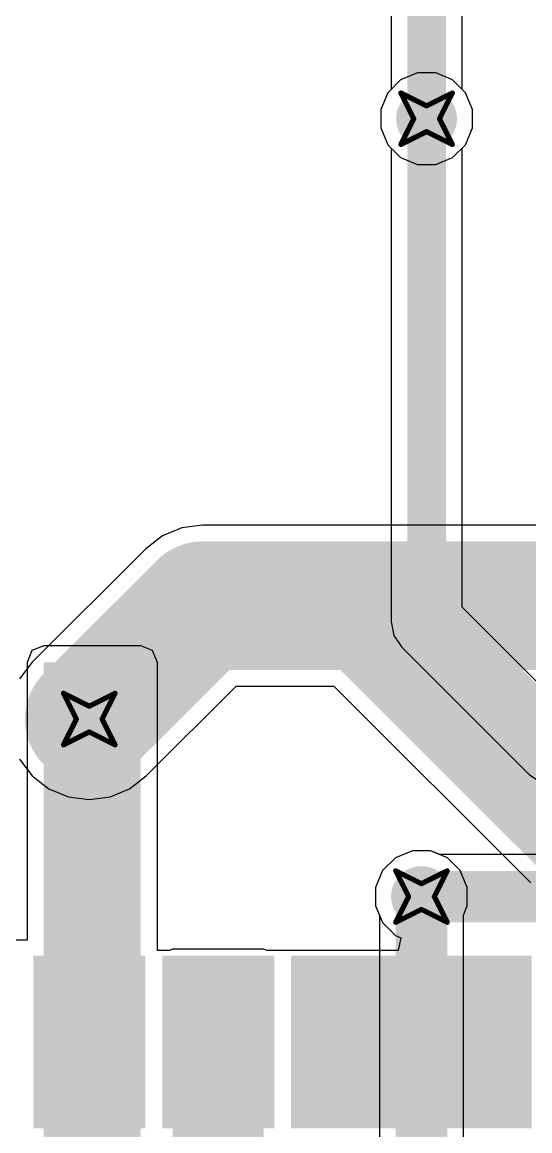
# Model space of a CAD drawing. Header units: inches. Extents: x -5 to 426, y -53 to 116.
# Drawn here: x 6.46 to 11.46, y -28.98 to -18.04 of the extents above; entities that cross this region are included whole.
import ezdxf

# ---------------------------------------------------------------- set-up
doc = ezdxf.new("R2010")
doc.units = ezdxf.units.IN
for name, color, linetype in [('Board Outline', 216, 'Continuous'), ('Bottom Layer', 5, 'Continuous'), ('Drill Drawing', 1, 'Continuous'), ('Top Layer', 1, 'Continuous'), ('Top Paste', 8, 'Continuous'), ('Top Solder', 216, 'Continuous'), ('Via Holes', 16, 'Continuous')]:
    doc.layers.add(name, color=color, linetype=linetype)

# ---------------------------------------------------------------- blocks, each defined once
blk = doc.blocks.new('38_SMD_M______23')
at = {"layer": 'Top Layer'}
for points in [[(-9.5, 8.06), (-8, 8.06), (-8, 7.16), (-9.5, 7.16)], [(-9.5, 6.79), (-8, 6.79), (-8, 5.89), (-9.5, 5.89)], [(-9.5, 5.52), (-8, 5.52), (-8, 4.62), (-9.5, 4.62)], [(-9.5, 4.25), (-8, 4.25), (-8, 3.35), (-9.5, 3.35)]]:
    blk.add_hatch(color=1, dxfattribs=at).paths.add_polyline_path(points)
at = {"layer": 'Top Paste'}
for points in [[(-9.5, 8.06), (-8, 8.06), (-8, 7.16), (-9.5, 7.16)], [(-9.5, 6.79), (-8, 6.79), (-8, 5.89), (-9.5, 5.89)], [(-9.5, 5.52), (-8, 5.52), (-8, 4.62), (-9.5, 4.62)], [(-9.5, 4.25), (-8, 4.25), (-8, 3.35), (-9.5, 3.35)]]:
    blk.add_hatch(color=8, dxfattribs=at).paths.add_polyline_path(points)
at = {"layer": 'Top Solder'}
for points in [[(-9.602, 8.162), (-7.898, 8.162), (-7.898, 7.058), (-9.602, 7.058)], [(-9.602, 6.892), (-7.898, 6.892), (-7.898, 5.788), (-9.602, 5.788)], [(-9.602, 5.622), (-7.898, 5.622), (-7.898, 4.518), (-9.602, 4.518)], [(-9.602, 4.352), (-7.898, 4.352), (-7.898, 3.248), (-9.602, 3.248)]]:
    blk.add_hatch(color=216, dxfattribs=at).paths.add_polyline_path(points)

msp = doc.modelspace()

# ---------------------------------------------------------------- hatches: boundary and pattern name
at = {"layer": 'Bottom Layer'}
h = msp.add_hatch(color=5, dxfattribs=at)
edge = h.paths.add_edge_path()
edge.add_arc((10.446, -18.994), 0.3, 0, 360)
h = msp.add_hatch(color=5, dxfattribs=at)
edge = h.paths.add_edge_path()
edge.add_arc((7.119, -24.919), 0.3, 0, 360)
h = msp.add_hatch(color=5, dxfattribs=at)
edge = h.paths.add_edge_path()
edge.add_arc((10.396, -26.671), 0.3, 0, 360)
at = {"layer": 'Top Layer'}
h = msp.add_hatch(color=1, dxfattribs=at)
edge = h.paths.add_edge_path()
edge.add_arc((10.446, -18.994), 0.3, 0, 360)
for points in [[(6.671, -31.37), (7.627, -31.37), (7.627, -24.36), (6.671, -24.36)], [(7.941, -29.783), (8.841, -29.783), (8.841, -27.356), (7.941, -27.356)]]:
    msp.add_hatch(color=1, dxfattribs=at).paths.add_polyline_path(points)
h = msp.add_hatch(color=1, dxfattribs=at)
edge = h.paths.add_edge_path()
edge.add_arc((7.119, -24.919), 0.3, 0, 360)
h = msp.add_hatch(color=1, dxfattribs=at)
edge = h.paths.add_edge_path()
edge.add_arc((10.396, -26.671), 0.3, 0, 360)
at = {"layer": 'Via Holes'}
h = msp.add_hatch(color=7, dxfattribs=at)
edge = h.paths.add_edge_path()
edge.add_arc((10.446, -18.994), 0.15, 0, 360)
h = msp.add_hatch(color=7, dxfattribs=at)
edge = h.paths.add_edge_path()
edge.add_arc((7.119, -24.919), 0.15, 0, 360)
h = msp.add_hatch(color=7, dxfattribs=at)
edge = h.paths.add_edge_path()
edge.add_arc((10.396, -26.671), 0.15, 0, 360)

# ---------------------------------------------------------------- linework, layer by layer
at = {"layer": 'Board Outline'}
msp.add_lwpolyline([(49.772, 6.348, 0.254, 0.254, -1.144567), (-0.298, -38.441, 0.254, 0.254, 0)], format="xyseb", dxfattribs=at)
at = {"layer": 'Bottom Layer'}
for p, q in [((10.097, -15.005), (10.097, -18.704)), ((10.796, -18.704), (10.796, -15.005)), ((10.097, -18.704), (10.063, -18.738)), ((10.83, -18.738), (10.796, -18.704)), ((10.063, -18.738), (9.994, -18.904)), ((10.899, -18.904), (10.83, -18.738)), ((9.994, -18.904), (9.994, -19.084)), ((10.899, -19.084), (10.899, -18.904)), ((9.994, -19.084), (10.063, -19.25)), ((10.83, -19.25), (10.899, -19.084)), ((10.063, -19.25), (10.19, -19.377)), ((10.703, -19.377), (10.83, -19.25)), ((10.19, -19.377), (10.356, -19.446)), ((10.356, -19.446), (10.536, -19.446)), ((10.536, -19.446), (10.703, -19.377)), ((8.032, -23.033), (7.841, -23.112)), ((8.238, -23.006), (8.032, -23.033)), ((9.861, -23.006), (8.238, -23.006)), ((17.247, -23.006), (9.861, -23.006)), ((9.861, -23.006), (9.861, -23.006)), ((9.861, -23.006), (9.861, -23.006)), ((7.841, -23.112), (7.676, -23.238)), ((7.676, -23.238), (6.557, -24.357)), ((7.676, -23.238), (7.676, -23.238)), ((6.557, -24.357), (6.431, -24.521)), ((7.681, -25.48), (8.567, -24.594)), ((8.567, -24.594), (9.532, -24.594)), ((9.532, -24.594), (11.474, -26.536)), ((6.431, -25.316), (6.557, -25.48)), ((6.557, -25.48), (6.722, -25.606)), ((7.516, -25.606), (7.681, -25.48)), ((6.722, -25.606), (6.914, -25.686)), ((6.914, -25.686), (7.119, -25.713)), ((7.119, -25.713), (7.325, -25.686)), ((7.325, -25.686), (7.516, -25.606)), ((10.306, -26.219), (10.139, -26.288)), ((10.486, -26.219), (10.306, -26.219)), ((10.652, -26.288), (10.486, -26.219)), ((10.139, -26.288), (10.012, -26.415)), ((10.779, -26.415), (10.652, -26.288)), ((10.012, -26.415), (9.943, -26.581)), ((10.848, -26.581), (10.779, -26.415)), ((9.943, -26.581), (9.943, -26.761)), ((10.848, -26.761), (10.848, -26.581)), ((9.943, -26.761), (9.981, -26.853)), ((10.81, -26.853), (10.848, -26.761)), ((9.981, -26.853), (9.981, -34.221)), ((10.81, -34.049), (10.81, -26.853))]:
    msp.add_line(p, q, dxfattribs=at)
for points in [[(10.446, -18.994, 0.381, 0.381, 0), (10.446, -15.005, 0.381, 0.381, 0)], [(7.119, -24.919, 1.27, 1.27, 0), (8.238, -23.8, 1.27, 1.27, 0)], [(8.238, -23.8, 1.27, 1.27, 0), (9.861, -23.8, 1.27, 1.27, 0)], [(9.861, -23.8, 1.27, 1.27, 0), (17.247, -23.8, 1.27, 1.27, 0)], [(9.861, -23.8, 1.27, 1.27, 0), (12.268, -26.207, 1.27, 1.27, 0)], [(10.396, -34.221, 0.508, 0.508, 0), (10.396, -26.671, 0.508, 0.508, 0)]]:
    msp.add_lwpolyline(points, format="xyseb", dxfattribs=at)
for points in [[(10.351, -18.994, 0.191, 0.191, 1), (10.542, -18.994, 0.191, 0.191, 1)], [(7.92, -23.8, 0.635, 0.635, 1), (8.555, -23.8, 0.635, 0.635, 1)], [(7.92, -23.8, 0.635, 0.635, 1), (8.555, -23.8, 0.635, 0.635, 1)], [(9.543, -23.8, 0.635, 0.635, 1), (10.178, -23.8, 0.635, 0.635, 1)], [(9.543, -23.8, 0.635, 0.635, 1), (10.178, -23.8, 0.635, 0.635, 1)], [(9.543, -23.8, 0.635, 0.635, 1), (10.178, -23.8, 0.635, 0.635, 1)], [(6.802, -24.919, 0.635, 0.635, 1), (7.437, -24.919, 0.635, 0.635, 1)], [(10.269, -26.671, 0.254, 0.254, 1), (10.523, -26.671, 0.254, 0.254, 1)]]:
    msp.add_lwpolyline(points, format="xyseb", close=True, dxfattribs=at)
at = {"layer": 'Drill Drawing'}
for points in [[(10.192, -18.74, 0.0508, 0.0508, 0), (10.446, -18.867, 0.0508, 0.0508, 0)], [(10.192, -18.74, 0.0508, 0.0508, 0), (10.319, -18.994, 0.0508, 0.0508, 0)], [(10.446, -18.867, 0.0508, 0.0508, 0), (10.7, -18.74, 0.0508, 0.0508, 0)], [(10.573, -18.994, 0.0508, 0.0508, 0), (10.7, -18.74, 0.0508, 0.0508, 0)], [(10.192, -19.248, 0.0508, 0.0508, 0), (10.319, -18.994, 0.0508, 0.0508, 0)], [(10.573, -18.994, 0.0508, 0.0508, 0), (10.7, -19.248, 0.0508, 0.0508, 0)], [(10.192, -19.248, 0.0508, 0.0508, 0), (10.446, -19.121, 0.0508, 0.0508, 0)], [(10.446, -19.121, 0.0508, 0.0508, 0), (10.7, -19.248, 0.0508, 0.0508, 0)], [(6.865, -24.665, 0.0508, 0.0508, 0), (7.119, -24.792, 0.0508, 0.0508, 0)], [(6.865, -24.665, 0.0508, 0.0508, 0), (6.992, -24.919, 0.0508, 0.0508, 0)], [(7.119, -24.792, 0.0508, 0.0508, 0), (7.373, -24.665, 0.0508, 0.0508, 0)], [(7.246, -24.919, 0.0508, 0.0508, 0), (7.373, -24.665, 0.0508, 0.0508, 0)], [(6.865, -25.173, 0.0508, 0.0508, 0), (6.992, -24.919, 0.0508, 0.0508, 0)], [(7.246, -24.919, 0.0508, 0.0508, 0), (7.373, -25.173, 0.0508, 0.0508, 0)], [(6.865, -25.173, 0.0508, 0.0508, 0), (7.119, -25.046, 0.0508, 0.0508, 0)], [(7.119, -25.046, 0.0508, 0.0508, 0), (7.373, -25.173, 0.0508, 0.0508, 0)], [(10.142, -26.417, 0.0508, 0.0508, 0), (10.396, -26.544, 0.0508, 0.0508, 0)], [(10.142, -26.417, 0.0508, 0.0508, 0), (10.269, -26.671, 0.0508, 0.0508, 0)], [(10.396, -26.544, 0.0508, 0.0508, 0), (10.65, -26.417, 0.0508, 0.0508, 0)], [(10.523, -26.671, 0.0508, 0.0508, 0), (10.65, -26.417, 0.0508, 0.0508, 0)], [(10.142, -26.925, 0.0508, 0.0508, 0), (10.269, -26.671, 0.0508, 0.0508, 0)], [(10.523, -26.671, 0.0508, 0.0508, 0), (10.65, -26.925, 0.0508, 0.0508, 0)], [(10.142, -26.925, 0.0508, 0.0508, 0), (10.396, -26.798, 0.0508, 0.0508, 0)], [(10.396, -26.798, 0.0508, 0.0508, 0), (10.65, -26.925, 0.0508, 0.0508, 0)]]:
    msp.add_lwpolyline(points, format="xyseb", dxfattribs=at)
for points in [[(10.18, -18.74, 0.0254, 0.0254, 1), (10.205, -18.74, 0.0254, 0.0254, 1)], [(10.18, -18.74, 0.0254, 0.0254, 1), (10.205, -18.74, 0.0254, 0.0254, 1)], [(10.688, -18.74, 0.0254, 0.0254, 1), (10.713, -18.74, 0.0254, 0.0254, 1)], [(10.688, -18.74, 0.0254, 0.0254, 1), (10.713, -18.74, 0.0254, 0.0254, 1)], [(10.434, -18.867, 0.0254, 0.0254, 1), (10.459, -18.867, 0.0254, 0.0254, 1)], [(10.434, -18.867, 0.0254, 0.0254, 1), (10.459, -18.867, 0.0254, 0.0254, 1)], [(10.307, -18.994, 0.0254, 0.0254, 1), (10.332, -18.994, 0.0254, 0.0254, 1)], [(10.307, -18.994, 0.0254, 0.0254, 1), (10.332, -18.994, 0.0254, 0.0254, 1)], [(10.561, -18.994, 0.0254, 0.0254, 1), (10.586, -18.994, 0.0254, 0.0254, 1)], [(10.561, -18.994, 0.0254, 0.0254, 1), (10.586, -18.994, 0.0254, 0.0254, 1)], [(10.434, -19.121, 0.0254, 0.0254, 1), (10.459, -19.121, 0.0254, 0.0254, 1)], [(10.434, -19.121, 0.0254, 0.0254, 1), (10.459, -19.121, 0.0254, 0.0254, 1)], [(10.18, -19.248, 0.0254, 0.0254, 1), (10.205, -19.248, 0.0254, 0.0254, 1)], [(10.18, -19.248, 0.0254, 0.0254, 1), (10.205, -19.248, 0.0254, 0.0254, 1)], [(10.688, -19.248, 0.0254, 0.0254, 1), (10.713, -19.248, 0.0254, 0.0254, 1)], [(10.688, -19.248, 0.0254, 0.0254, 1), (10.713, -19.248, 0.0254, 0.0254, 1)], [(6.852, -24.665, 0.0254, 0.0254, 1), (6.878, -24.665, 0.0254, 0.0254, 1)], [(6.852, -24.665, 0.0254, 0.0254, 1), (6.878, -24.665, 0.0254, 0.0254, 1)], [(7.36, -24.665, 0.0254, 0.0254, 1), (7.386, -24.665, 0.0254, 0.0254, 1)], [(7.36, -24.665, 0.0254, 0.0254, 1), (7.386, -24.665, 0.0254, 0.0254, 1)], [(7.106, -24.792, 0.0254, 0.0254, 1), (7.132, -24.792, 0.0254, 0.0254, 1)], [(7.106, -24.792, 0.0254, 0.0254, 1), (7.132, -24.792, 0.0254, 0.0254, 1)], [(6.979, -24.919, 0.0254, 0.0254, 1), (7.005, -24.919, 0.0254, 0.0254, 1)], [(6.979, -24.919, 0.0254, 0.0254, 1), (7.005, -24.919, 0.0254, 0.0254, 1)], [(7.233, -24.919, 0.0254, 0.0254, 1), (7.259, -24.919, 0.0254, 0.0254, 1)], [(7.233, -24.919, 0.0254, 0.0254, 1), (7.259, -24.919, 0.0254, 0.0254, 1)], [(7.106, -25.046, 0.0254, 0.0254, 1), (7.132, -25.046, 0.0254, 0.0254, 1)], [(7.106, -25.046, 0.0254, 0.0254, 1), (7.132, -25.046, 0.0254, 0.0254, 1)], [(6.852, -25.173, 0.0254, 0.0254, 1), (6.878, -25.173, 0.0254, 0.0254, 1)], [(6.852, -25.173, 0.0254, 0.0254, 1), (6.878, -25.173, 0.0254, 0.0254, 1)], [(7.36, -25.173, 0.0254, 0.0254, 1), (7.386, -25.173, 0.0254, 0.0254, 1)], [(7.36, -25.173, 0.0254, 0.0254, 1), (7.386, -25.173, 0.0254, 0.0254, 1)], [(10.129, -26.417, 0.0254, 0.0254, 1), (10.154, -26.417, 0.0254, 0.0254, 1)], [(10.129, -26.417, 0.0254, 0.0254, 1), (10.154, -26.417, 0.0254, 0.0254, 1)], [(10.637, -26.417, 0.0254, 0.0254, 1), (10.662, -26.417, 0.0254, 0.0254, 1)], [(10.637, -26.417, 0.0254, 0.0254, 1), (10.662, -26.417, 0.0254, 0.0254, 1)], [(10.383, -26.544, 0.0254, 0.0254, 1), (10.408, -26.544, 0.0254, 0.0254, 1)], [(10.383, -26.544, 0.0254, 0.0254, 1), (10.408, -26.544, 0.0254, 0.0254, 1)], [(10.256, -26.671, 0.0254, 0.0254, 1), (10.281, -26.671, 0.0254, 0.0254, 1)], [(10.256, -26.671, 0.0254, 0.0254, 1), (10.281, -26.671, 0.0254, 0.0254, 1)], [(10.51, -26.671, 0.0254, 0.0254, 1), (10.535, -26.671, 0.0254, 0.0254, 1)], [(10.51, -26.671, 0.0254, 0.0254, 1), (10.535, -26.671, 0.0254, 0.0254, 1)], [(10.383, -26.798, 0.0254, 0.0254, 1), (10.408, -26.798, 0.0254, 0.0254, 1)], [(10.383, -26.798, 0.0254, 0.0254, 1), (10.408, -26.798, 0.0254, 0.0254, 1)], [(10.129, -26.925, 0.0254, 0.0254, 1), (10.154, -26.925, 0.0254, 0.0254, 1)], [(10.129, -26.925, 0.0254, 0.0254, 1), (10.154, -26.925, 0.0254, 0.0254, 1)], [(10.637, -26.925, 0.0254, 0.0254, 1), (10.662, -26.925, 0.0254, 0.0254, 1)], [(10.637, -26.925, 0.0254, 0.0254, 1), (10.662, -26.925, 0.0254, 0.0254, 1)]]:
    msp.add_lwpolyline(points, format="xyseb", close=True, dxfattribs=at)
at = {"layer": 'Top Layer'}
for p, q in [((10.356, -18.541), (10.19, -18.61)), ((10.536, -18.541), (10.356, -18.541)), ((10.703, -18.61), (10.536, -18.541)), ((10.19, -18.61), (10.063, -18.738)), ((10.83, -18.738), (10.703, -18.61)), ((10.063, -18.738), (9.994, -18.904)), ((10.899, -18.904), (10.83, -18.738)), ((9.994, -18.904), (9.994, -19.084)), ((10.899, -19.084), (10.899, -18.904)), ((9.994, -19.084), (10.063, -19.25)), ((10.83, -19.25), (10.899, -19.084)), ((10.063, -19.25), (10.097, -19.284)), ((10.796, -19.284), (10.83, -19.25)), ((10.097, -19.284), (10.097, -23.959)), ((10.796, -23.814), (10.796, -19.284)), ((11.854, -24.873), (10.796, -23.814)), ((10.097, -23.959), (10.123, -24.093)), ((10.123, -24.093), (10.199, -24.206)), ((6.554, -24.243), (6.506, -24.36)), ((6.671, -24.195), (6.554, -24.243)), ((7.627, -24.195), (6.671, -24.195)), ((7.744, -24.243), (7.627, -24.195)), ((7.792, -24.36), (7.744, -24.243)), ((10.199, -24.206), (11.462, -25.469)), ((6.506, -24.36), (6.506, -27.102)), ((7.792, -27.204), (7.792, -24.36)), ((11.462, -25.469), (11.462, -25.469)), ((11.462, -25.469), (11.576, -25.545)), ((10.306, -26.219), (10.139, -26.288)), ((10.486, -26.219), (10.306, -26.219)), ((10.577, -26.257), (10.486, -26.219)), ((13.155, -26.257), (10.577, -26.257)), ((10.139, -26.288), (10.012, -26.415)), ((10.012, -26.415), (9.943, -26.581)), ((9.943, -26.581), (9.943, -26.761)), ((9.943, -26.761), (10.012, -26.927)), ((10.012, -26.927), (10.139, -27.055)), ((6.506, -27.102), (6.041, -27.102)), ((10.139, -27.055), (10.192, -27.077)), ((10.192, -27.077), (10.167, -27.204)), ((7.91, -27.204), (7.792, -27.204)), ((7.941, -27.191), (7.91, -27.204)), ((8.841, -27.191), (7.941, -27.191)), ((8.871, -27.204), (8.841, -27.191)), ((8.993, -27.204), (8.871, -27.204)), ((9.058, -27.204), (8.993, -27.204)), ((8.993, -27.204), (8.993, -27.204)), ((10.167, -27.204), (9.058, -27.204)), ((9.058, -27.204), (9.058, -27.204))]:
    msp.add_line(p, q, dxfattribs=at)
for points in [[(10.446, -23.959, 0.381, 0.381, 0), (10.446, -18.994, 0.381, 0.381, 0)], [(10.446, -23.959, 0.381, 0.381, 0), (11.709, -25.222, 0.381, 0.381, 0)], [(10.396, -26.671, 0.508, 0.508, 0), (13.155, -26.671, 0.508, 0.508, 0)], [(8.391, -28.106, 0.508, 0.508, 0), (8.4, -28.097, 0.508, 0.508, 0)]]:
    msp.add_lwpolyline(points, format="xyseb", dxfattribs=at)
for points in [[(10.351, -18.994, 0.191, 0.191, 1), (10.542, -18.994, 0.191, 0.191, 1)], [(10.351, -23.959, 0.191, 0.191, 1), (10.542, -23.959, 0.191, 0.191, 1)], [(10.351, -23.959, 0.191, 0.191, 1), (10.542, -23.959, 0.191, 0.191, 1)], [(10.269, -26.671, 0.254, 0.254, 1), (10.523, -26.671, 0.254, 0.254, 1)], [(8.264, -28.106, 0.254, 0.254, 1), (8.518, -28.106, 0.254, 0.254, 1)], [(8.273, -28.097, 0.254, 0.254, 1), (8.527, -28.097, 0.254, 0.254, 1)]]:
    msp.add_lwpolyline(points, format="xyseb", close=True, dxfattribs=at)

# ---------------------------------------------------------------- block references
at = {"rotation": 90}
msp.add_blockref('38_SMD_M______23', (14.731, -19.356), dxfattribs=at)

doc.saveas('drawing.dxf')
